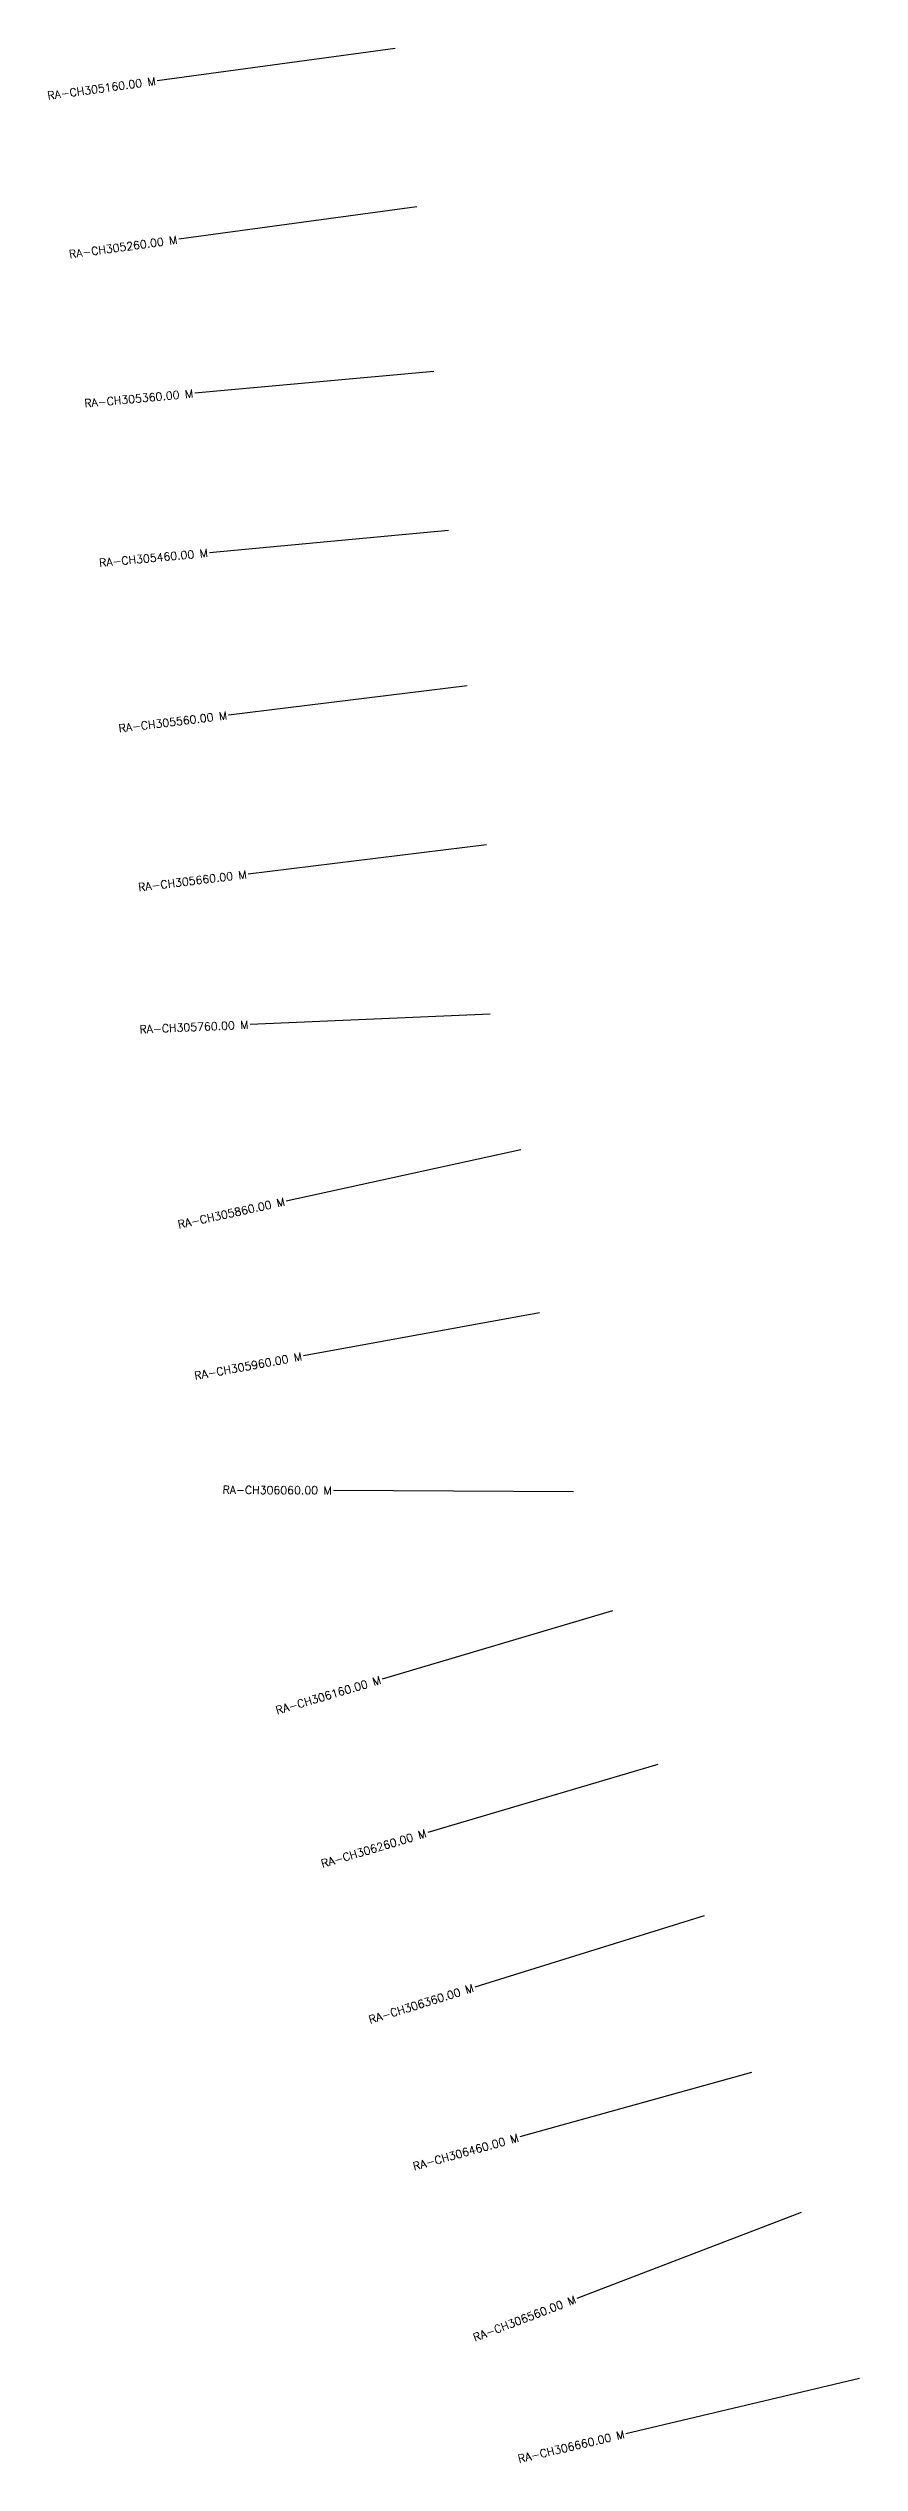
# Model space of a CAD drawing. Header units: metres. Extents: x 284111 to 289474, y 2011763 to 2016087.
# Drawn here: x 286055 to 286562, y 2011763 to 2013272 of the extents above; entities that cross this region are included whole.
import ezdxf
from ezdxf.enums import TextEntityAlignment as Align

# ---------------------------------------------------------------- set-up
doc = ezdxf.new("R2010")
doc.units = ezdxf.units.M
doc.header["$MEASUREMENT"] = 0
doc.layers.add('CS', color=134, linetype='Continuous')
doc.layers.add('CSMark', color=6, linetype='Continuous')
doc.styles.get("Standard").update_dxf_attribs({"font": 'simplex.shx'})

msp = doc.modelspace()

# ---------------------------------------------------------------- linework, layer by layer
at = {"layer": 'CS'}
for p, q in [((286271.8, 2013271.7), (286123.2, 2013251.5)), ((286285.3, 2013172.7), (286136.7, 2013152.4)), ((286296, 2013069.9), (286146.6, 2013056.2)), ((286305.1, 2012970.4), (286155.8, 2012956.6)), ((286316.7, 2012873.3), (286167.8, 2012855.1)), ((286328.9, 2012774), (286180, 2012755.8)), ((286331.1, 2012668.3), (286181.2, 2012661.8)), ((286350.3, 2012583.4), (286203.7, 2012551.5)), ((286362, 2012481.7), (286214.5, 2012454.7)), ((286383.2, 2012369.9), (286233.2, 2012370.7)), ((286407.4, 2012295.4), (286263.6, 2012252.7)), ((286435.9, 2012199.5), (286292.1, 2012156.9)), ((286464.8, 2012104.8), (286321.5, 2012060.3)), ((286494.2, 2012006.9), (286349.7, 2011966.7)), ((286525.4, 2011919.5), (286385.3, 2011865.8)), ((286561.8, 2011815.8), (286415.9, 2011781.3))]:
    msp.add_line(p, q, dxfattribs=at)

# ---------------------------------------------------------------- texts
at = {"layer": 'CSMark'}
for s, rotation, p in [('RA-CH305160.00 M', 7.7684, (286122.2, 2013251.3)), ('RA-CH305260.00 M', 7.7684, (286135.7, 2013152.2)), ('RA-CH305360.00 M', 5.2563, (286145.6, 2013056.1)), ('RA-CH305460.00 M', 5.2563, (286154.8, 2012956.5)), ('RA-CH305560.00 M', 6.9767, (286166.8, 2012855)), ('RA-CH305660.00 M', 6.9767, (286179, 2012755.7)), ('RA-CH305760.00 M', 2.4996, (286180.2, 2012661.7)), ('RA-CH305860.00 M', 12.2898, (286202.8, 2012551.2)), ('RA-CH305960.00 M', 10.3605, (286213.5, 2012454.5)), ('RA-CH306060.00 M', 359.6982, (286232.2, 2012370.7)), ('RA-CH306160.00 M', 16.5279, (286262.7, 2012252.4)), ('RA-CH306260.00 M', 16.5279, (286291.1, 2012156.6)), ('RA-CH306360.00 M', 17.2465, (286320.6, 2012060)), ('RA-CH306460.00 M', 15.5359, (286348.7, 2011966.4)), ('RA-CH306560.00 M', 20.955, (286384.4, 2011865.5)), ('RA-CH306660.00 M', 13.2848, (286414.9, 2011781.1))]:
    msp.add_text(s, height=5, rotation=rotation, dxfattribs=at).set_placement(p, align=Align.MIDDLE_RIGHT)

doc.saveas('drawing.dxf')
